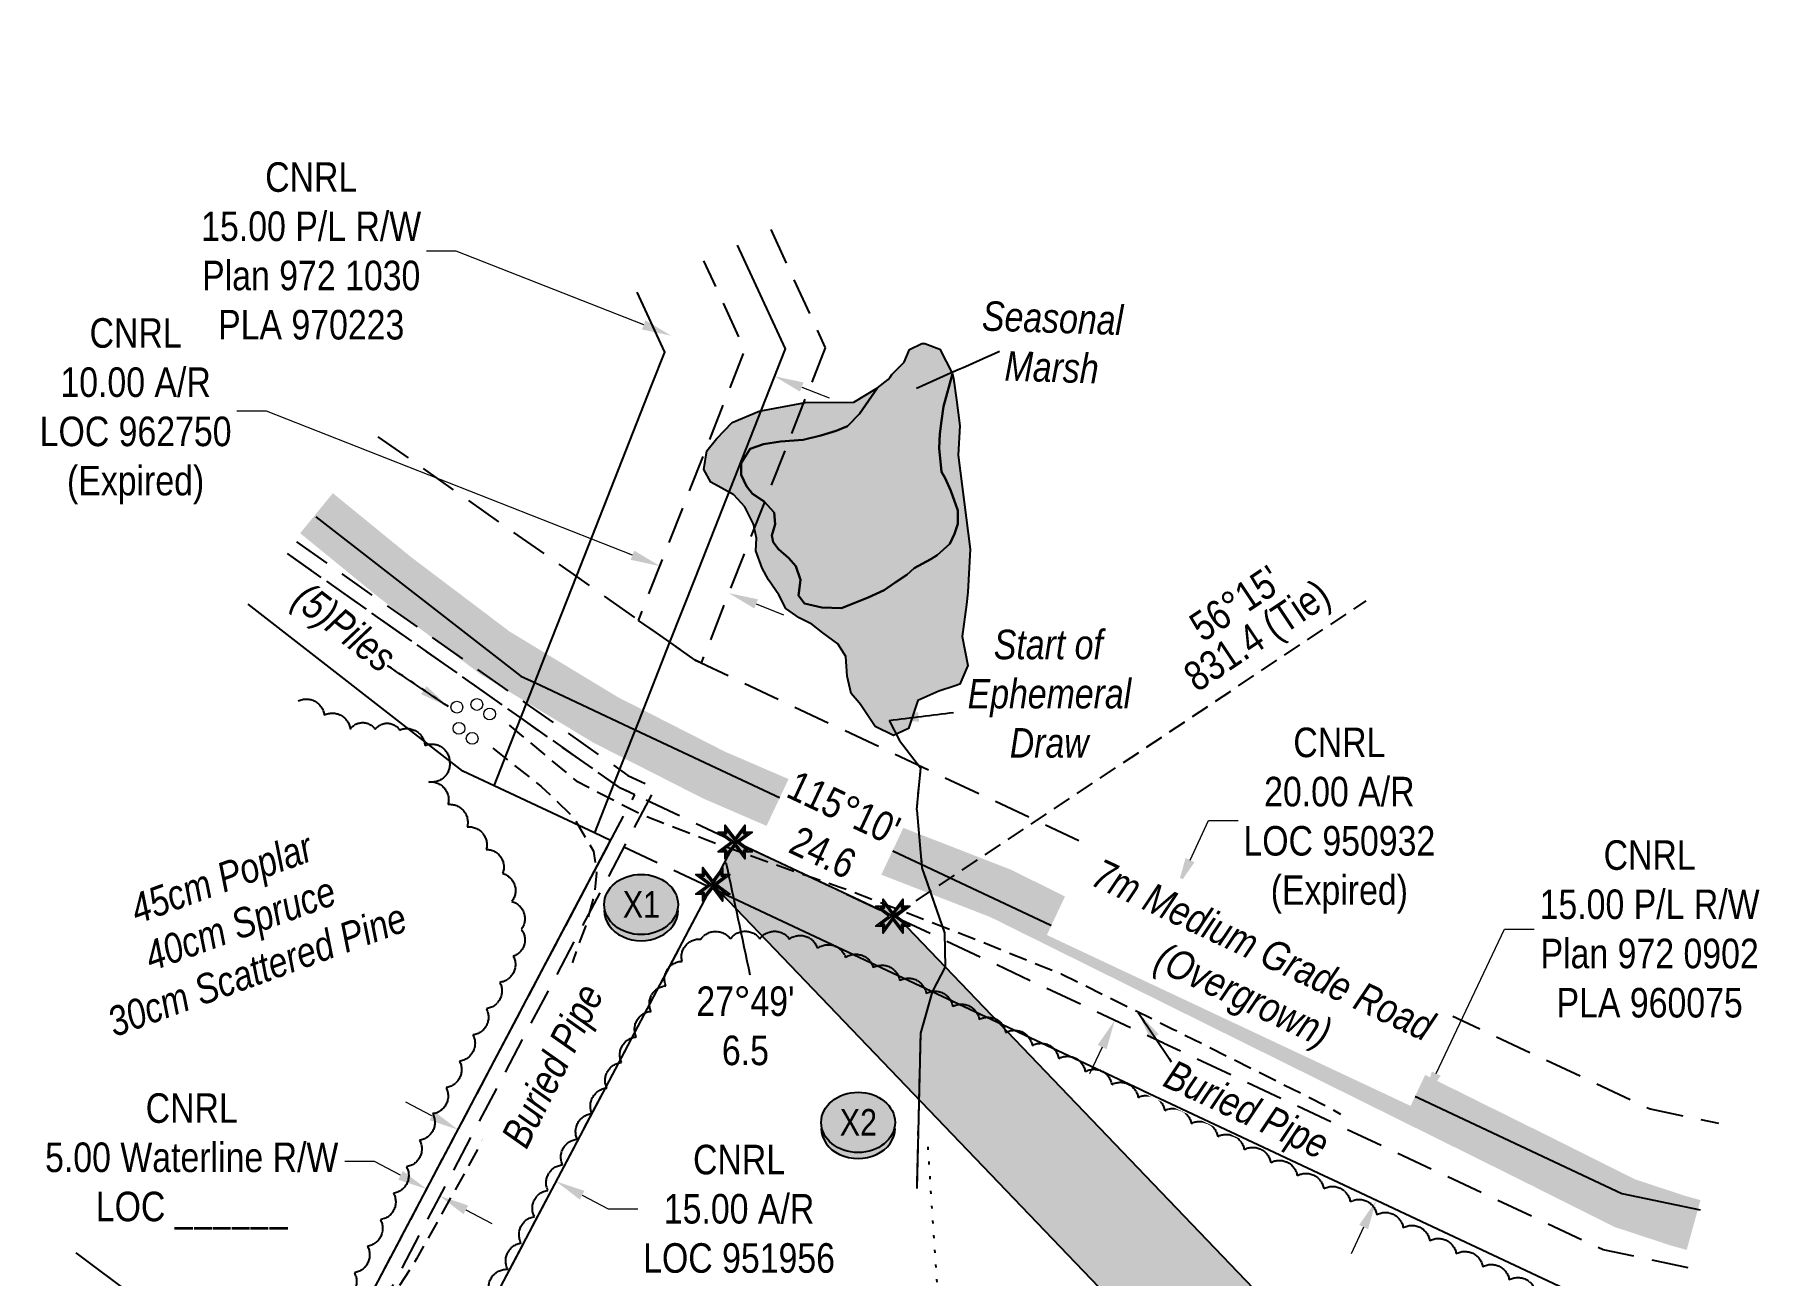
# Model space of a CAD drawing. Extents: x 352980 to 356331, y 6047220 to 6049169.
# Drawn here: x 355747 to 356331, y 6047925 to 6048345 of the extents above; entities that cross this region are included whole.
import ezdxf
from ezdxf.enums import TextEntityAlignment as Align

# ---------------------------------------------------------------- set-up
doc = ezdxf.new("R2010")
doc.units = 0
doc.header["$LTSCALE"] = 5
doc.header["$PDSIZE"] = 0.5
for name, pattern in [('0', [1, 1, 0]), ('foc-ACCESSROAD', [3.75, 2.5, -1.25]), ('foc-TIELINE', [1.875, 1.25, -0.625]), ('foc-TOPO', [1, 0.2, -0.8]), ('foc-TOPO-ephemeral', [6.25, 3.125, -0.625, 0.625, -0.625, 0.625, -0.625]), ('PHANTOM', [63.5, 31.75, -6.35, 6.35, -6.35, 6.35, -6.35]), ('UG_PIPE', [1.875, 1.25, -0.625])]:
    doc.linetypes.add(name, pattern=pattern)
doc.layers.get('Defpoints').update_dxf_attribs({"color": 9})
for name, color, linetype in [('AS-PIPE-UG', 44, 'UG_PIPE'), ('AS-PIPE-UG-T', 44, 'Continuous'), ('AS-ROADS', 254, 'Continuous'), ('C-AR', 13, 'foc-ACCESSROAD'), ('C-RW', 13, 'Continuous'), ('L-BD', 7, 'Continuous'), ('L-MON', 1, 'Continuous'), ('L-TIE', 7, 'foc-TIELINE'), ('P-CROSSINGS', 250, 'Continuous'), ('P-PROPOSED', 10, 'Continuous'), ('P-PROPOSED-H', 21, 'Continuous'), ('T-BUSH', 110, '0'), ('T-BUSH-T', 110, 'Continuous'), ('T-DRAW', 143, 'foc-TOPO-ephemeral'), ('T-SLOPE', 48, 'Continuous'), ('T-VEGETATION CHANGE', 104, 'foc-TOPO'), ('T-WATER-T', 170, 'Continuous'), ('WETLAND', 143, 'Continuous'), ('WETLAND-T', 146, 'Continuous')]:
    doc.layers.add(name, color=color, linetype=linetype)
for name, color, linetype, lineweight in [('C-AR-T', 13, 'Continuous', 9), ('C-RW-T', 13, 'Continuous', 9), ('T-TEXT', 48, 'Continuous', 18)]:
    doc.layers.add(name, color=color, linetype=linetype, lineweight=lineweight)
doc.layers.add('WETLAND - FEN', color=43, linetype='PHANTOM', transparency=0.6)
doc.layers.add('WETLAND - SWAMP', color=8, linetype='PHANTOM', transparency=0.6)
doc.styles.add('80CG', font='ARIALN.TTF', dxfattribs={"height": 10})
doc.styles.add('80L', font='ARIALN.TTF', dxfattribs={"height": 10})
doc.styles.add('Crossing', font='ARIALN.TTF', dxfattribs={"height": 10})
doc.styles.add('foc-LtypeFont', font='ARIALN.TTF', dxfattribs={"height": 7.35})
doc.linetypes.add('foc-TOPO-flowdirection-NOLINE', pattern='A,0,[">",foc-LtypeFont,S=0.3,R=0,X=0,Y=-0.945],-20,[">",foc-LtypeFont,S=0.3,R=0,X=0,Y=-0.945],0', length=20)
doc.dimstyles.new('Compass 5 000', dxfattribs={"dimscale": 5, "dimtxt": 9, "dimasz": 2, "dimexe": 0.2, "dimexo": 0.0625, "dimgap": 0.5, "dimtad": 0, "dimtih": 1, "dimtoh": 1, "dimzin": 0, "dimdsep": 46, "dimtxsty": '80CG', "dimcen": 0.1, "dimse1": 1, "dimse2": 1, "dimclrd": 256, "dimclrt": 256, "dimaunit": 1, "dimadec": 4, "dimazin": 0, "dimtfac": 0.06, "dimtofl": 0, "dimtmove": 0, "dimatfit": 1, "dimfxl": 0.2, "dimtolj": 1, "dimtzin": 0, "dimlwd": -1, "dimarcsym": 0})

# ---------------------------------------------------------------- blocks, each defined once
blk = doc.blocks.new('*D423')
at = {"layer": 'C-AR-T', "transparency": 16777216}
for p, q in [((355881.92, 6047978.81), (355873.08, 6047983.49)), ((355932.75, 6047951.96), (355941.6, 6047947.29)), ((355941.6, 6047947.29), (355951.6, 6047947.29))]:
    blk.add_line(p, q, dxfattribs=at)
for points in [[(355882.7, 6047980.29), (355881.14, 6047977.34), (355890.76, 6047974.14)], [(355933.53, 6047953.43), (355931.98, 6047950.48), (355923.91, 6047956.63)]]:
    blk.add_solid(points, dxfattribs=at)
at = {"layer": 'Defpoints', "color": 0, "transparency": 16777216}
for p in [(355923.91, 6047956.63), (355872.57, 6047939.71), (355905.72, 6047922.2)]:
    blk.add_point(p, dxfattribs=at)
at = {"layer": 'C-AR-T', "transparency": 16777216, "insert": (355985.9, 6047947.29), "char_height": 10, "attachment_point": 5, "style": '80CG'}
blk.add_mtext('\\A1;CNRL\\P15.00 A/R\\PLOC 951956', dxfattribs=at)
blk = doc.blocks.new('*D424')
at = {"layer": 'C-AR-T', "transparency": 16777216}
for p, q in [((356138.61, 6048065.46), (356144.89, 6048078.82)), ((356144.89, 6048078.82), (356154.89, 6048078.82)), ((356108.84, 6048002.12), (356104.59, 6047993.07))]:
    blk.add_line(p, q, dxfattribs=at)
for points in [[(356137.1, 6048066.17), (356140.12, 6048064.75), (356134.36, 6048056.41)], [(356107.33, 6048002.83), (356110.35, 6048001.41), (356113.1, 6048011.17)]]:
    blk.add_solid(points, dxfattribs=at)
at = {"layer": 'Defpoints', "color": 0, "transparency": 16777216}
for p in [(356134.36, 6048056.41), (356169.71, 6048039.79), (356148.44, 6047994.56)]:
    blk.add_point(p, dxfattribs=at)
at = {"layer": 'C-AR-T', "transparency": 16777216, "insert": (356189.16, 6048078.82), "char_height": 10, "attachment_point": 5, "style": '80CG'}
blk.add_mtext('\\A1;CNRL\\P20.00 A/R\\PLOC 950932\\P(Expired)', dxfattribs=at)
blk = doc.blocks.new('*D425')
at = {"layer": 'C-AR-T', "transparency": 16777216}
for p, q in [((355825.85, 6048217.49), (355815.85, 6048217.49)), ((355949.81, 6048168.71), (355825.85, 6048217.49)), ((355991.68, 6048152.23), (356000.99, 6048148.57))]:
    blk.add_line(p, q, dxfattribs=at)
for points in [[(355950.42, 6048170.26), (355949.2, 6048167.16), (355959.12, 6048165.05)], [(355992.29, 6048153.79), (355991.07, 6048150.68), (355982.38, 6048155.9)]]:
    blk.add_solid(points, dxfattribs=at)
at = {"layer": 'Defpoints', "color": 0, "transparency": 16777216}
for p in [(355975.03, 6048205.47), (355998.28, 6048196.32), (355982.38, 6048155.9)]:
    blk.add_point(p, dxfattribs=at)
at = {"layer": 'C-AR-T', "transparency": 16777216, "insert": (355781.56, 6048217.49), "char_height": 10, "attachment_point": 5, "style": '80CG'}
blk.add_mtext('\\A1;CNRL\\P10.00 A/R\\PLOC 962750\\P(Expired)', dxfattribs=at)
blk = doc.blocks.new('*D429')
at = {"layer": 'C-RW-T', "transparency": 16777216}
for p, q in [((356221.98, 6047993.14), (356245.14, 6048042.09)), ((356245.14, 6048042.09), (356255.14, 6048042.09)), ((356197.38, 6047941.17), (356193.11, 6047932.13))]:
    blk.add_line(p, q, dxfattribs=at)
for points in [[(356220.47, 6047993.85), (356223.48, 6047992.42), (356217.7, 6047984.1)], [(356195.88, 6047941.88), (356198.89, 6047940.45), (356201.66, 6047950.21)]]:
    blk.add_solid(points, dxfattribs=at)
at = {"layer": 'Defpoints', "color": 0, "transparency": 16777216}
for p in [(356217.7, 6047984.1), (356244.91, 6047971.22), (356228.87, 6047937.33)]:
    blk.add_point(p, dxfattribs=at)
at = {"layer": 'C-RW-T', "transparency": 16777216, "insert": (356294.23, 6048042.09), "char_height": 10, "attachment_point": 5, "style": '80CG'}
blk.add_mtext('\\A1;CNRL\\P15.00 P/L R/W\\PPlan 972 0902\\PPLA 960075', dxfattribs=at)
blk = doc.blocks.new('*D430')
at = {"layer": 'C-RW-T', "transparency": 16777216}
for p, q in [((355890.1, 6048271.73), (355880.1, 6048271.73)), ((355953.62, 6048246.74), (355890.1, 6048271.73)), ((356007.12, 6048225.69), (356016.42, 6048222.03))]:
    blk.add_line(p, q, dxfattribs=at)
for points in [[(355954.23, 6048248.29), (355953.01, 6048245.19), (355962.93, 6048243.08)], [(356007.73, 6048227.24), (356006.51, 6048224.14), (355997.81, 6048229.35)]]:
    blk.add_solid(points, dxfattribs=at)
at = {"layer": 'Defpoints', "color": 0, "transparency": 16777216}
for p in [(355962.93, 6048243.08), (355946.17, 6048200.49), (355981.06, 6048186.76)]:
    blk.add_point(p, dxfattribs=at)
at = {"layer": 'C-RW-T', "transparency": 16777216, "insert": (355841.02, 6048271.73), "char_height": 10, "attachment_point": 5, "style": '80CG'}
blk.add_mtext('\\A1;CNRL\\P15.00 P/L R/W\\PPlan 972 1030\\PPLA 970223', dxfattribs=at)
blk = doc.blocks.new('TEMP')
h = blk.add_hatch(color=255)
h.dxf.hatch_style = 1
h.paths.add_polyline_path([(0, 0.25), (-0.67, 1.15), (-0.67, 0.67), (-1.15, 0.67), (-0.25, 0), (-1.15, -0.67), (-0.67, -0.67), (-0.67, -1.15), (0, -0.25), (0.67, -1.15), (0.67, -0.67), (1.15, -0.67), (0.25, 0), (1.15, 0.67), (0.67, 0.67), (0.67, 1.15)])
h.paths.add_polyline_path([(0.57, 0.85), (0.57, 0.57), (0.85, 0.57), (0.08, 0), (0.85, -0.57), (0.57, -0.57), (0.57, -0.85), (0, -0.08), (-0.57, -0.85), (-0.57, -0.57), (-0.85, -0.57), (-0.08, 0), (-0.85, 0.57), (-0.57, 0.57), (-0.57, 0.85), (0, 0.08)], flags=16)
h = blk.add_hatch(color=1)
h.dxf.hatch_style = 1
h.paths.add_polyline_path([(0, 0.08), (-0.57, 0.85), (-0.57, 0.57), (-0.85, 0.57), (-0.08, 0), (-0.85, -0.57), (-0.57, -0.57), (-0.57, -0.85), (0, -0.08), (0.57, -0.85), (0.57, -0.57), (0.85, -0.57), (0.08, 0), (0.85, 0.57), (0.57, 0.57), (0.57, 0.85)])
at = {"color": 1}
for p, q in [((-0.08, 0), (0.08, 0)), ((0, 0.08), (0, -0.08))]:
    blk.add_line(p, q, dxfattribs=at)
at = {"color": 255, "flags": 128}
blk.add_lwpolyline([(-0.25, 0), (-1.15, 0.67), (-0.67, 0.67), (-0.67, 1.15), (0, 0.25), (0.67, 1.15), (0.67, 0.67), (1.15, 0.67), (0.25, 0), (1.15, -0.67), (0.67, -0.67), (0.67, -1.15), (0, -0.25), (-0.67, -1.15), (-0.67, -0.67), (-1.15, -0.67)], close=True, dxfattribs=at)
at = {"color": 1, "flags": 128}
blk.add_lwpolyline([(-0.08, 0), (-0.85, 0.57), (-0.57, 0.57), (-0.57, 0.85), (0, 0.08), (0.57, 0.85), (0.57, 0.57), (0.85, 0.57), (0.08, 0), (0.85, -0.57), (0.57, -0.57), (0.57, -0.85), (0, -0.08), (-0.57, -0.85), (-0.57, -0.57), (-0.85, -0.57)], close=True, dxfattribs=at)
blk = doc.blocks.new('*D432')
at = {"layer": 'C-AR-T', "transparency": 16777216}
for p, q in [((355862.44, 6047963.36), (355852.44, 6047963.36)), ((355871.28, 6047958.69), (355862.44, 6047963.36)), ((355893.38, 6047947.01), (355902.23, 6047942.34))]:
    blk.add_line(p, q, dxfattribs=at)
for points in [[(355872.06, 6047960.16), (355870.5, 6047957.21), (355880.12, 6047954.02)], [(355894.16, 6047948.48), (355892.61, 6047945.54), (355884.54, 6047951.68)]]:
    blk.add_solid(points, dxfattribs=at)
at = {"layer": 'Defpoints', "color": 0, "transparency": 16777216}
for p in [(355880.85, 6047955.39), (355880.12, 6047954.02), (355885.27, 6047953.06)]:
    blk.add_point(p, dxfattribs=at)
at = {"layer": 'C-AR-T', "transparency": 16777216, "insert": (355800.56, 6047963.36), "char_height": 10, "attachment_point": 5, "style": '80CG'}
blk.add_mtext('\\A1;CNRL\\P5.00 Waterline R/W\\PLOC ______', dxfattribs=at)
blk = doc.blocks.new('xing2')
h = blk.add_hatch(color=50)
h.dxf.hatch_style = 1
edge = h.paths.add_edge_path()
edge.add_ellipse((0, 0), major_axis=(-12.5, 0), ratio=0.816297, start_angle=0, end_angle=360)
h = blk.add_hatch(color=250)
h.dxf.hatch_style = 1
edge = h.paths.add_edge_path()
edge.add_ellipse((0, -2.05), major_axis=(-12.5, 0), ratio=0.816297, start_angle=0, end_angle=180)
edge.add_line((12.5, -2.05), (12.5, 0))
edge.add_ellipse((0, 0), major_axis=(-12.5, 0), ratio=0.816297, start_angle=0, end_angle=180, ccw=False)
edge.add_line((-12.5, 0), (-12.5, -2.05))
at = {"color": 250}
blk.add_ellipse((0, 0), major_axis=(-12.5, 0), ratio=0.816297, dxfattribs=at)
blk.add_ellipse((0, -2.05), major_axis=(-12.5, 0), ratio=0.816297, start_param=0, end_param=3.141593, dxfattribs=at)
at = {"color": 250, "style": 'Crossing'}
blk.add_attdef('CROSSING', text='', height=9, dxfattribs=at).set_placement((0.09, 0.02), align=Align.MIDDLE_CENTER)
at = {"color": 250, "style": 'Crossing', "flags": 1}
for tag, p in [('OWNER', (0.09, -12.49)), ('DESCRIPTION', (0.09, -25.77)), ('LOCATION', (0.09, -39.3)), ('DWG_REF', (0.09, -52.84))]:
    blk.add_attdef(tag, text='', height=9, dxfattribs=at).set_placement(p, align=Align.MIDDLE_CENTER)

msp = doc.modelspace()

# ---------------------------------------------------------------- hatches: boundary and pattern name
at = {"layer": 'P-PROPOSED-H'}
h = msp.add_hatch(color=256, dxfattribs=at)
h.dxf.hatch_style = 1
h.paths.add_polyline_path([(355976.973, 6048057.244), (356206.903, 6047817.243), (356201.272, 6047765.491), (356162.138, 6047732.21), (355838.212, 6047831.714), (355783.351, 6047774.26), (355845.095, 6047790.37), (356170.774, 6047690.328), (356236.937, 6047746.595), (356246.074, 6047830.563), (356040.238, 6048045.415), (355984.544, 6048071.593)])
at = {"layer": 'WETLAND - FEN'}
h = msp.add_hatch(color=256, dxfattribs=at)
h.dxf.hatch_style = 1
h.paths.add_polyline_path([(356058.2, 6048230.196), (356055.125, 6048219.133), (356054.405, 6048214.278), (356053.866, 6048209.783), (356053.686, 6048204.928), (356054.405, 6048197.017), (356055.664, 6048194.859), (356057.642, 6048190.543), (356059.98, 6048183.89), (356059.98, 6048179.395), (356058.901, 6048175.979), (356057.282, 6048172.562), (356052.967, 6048168.786), (356050.809, 6048167.348), (356045.235, 6048164.291), (356042.718, 6048162.133), (356038.762, 6048159.436), (356034.986, 6048156.919), (356029.591, 6048154.402), (356020.601, 6048150.805), (356013.948, 6048150.985), (356008.014, 6048152.424), (356006.036, 6048155.121), (356006.756, 6048160.335), (356005.137, 6048165.01), (356002.8, 6048167.708), (355999.204, 6048170.764), (355997.405, 6048173.102), (355997.046, 6048175.439), (355998.125, 6048179.215), (355997.765, 6048183.171), (355994.349, 6048186.947), (355990.393, 6048189.465), (355988.415, 6048192.162), (355986.617, 6048195.938), (355986.617, 6048199.894), (355989.674, 6048204.749), (355994.169, 6048206.367), (355999.923, 6048207.266), (356007.655, 6048207.805), (356013.588, 6048209.244), (356018.803, 6048210.862), (356022.579, 6048212.48), (356026.715, 6048216.616), (356032.727, 6048225.438), (356036.379, 6048228.247), (356037.116, 6048228.984), (356037.683, 6048229.922), (356041.819, 6048234.057), (356043.617, 6048238.373), (356047.826, 6048240.473), (356048.822, 6048240.378), (356053.913, 6048238.503)])
at = {"layer": 'WETLAND - SWAMP'}
h = msp.add_hatch(color=256, dxfattribs=at)
h.dxf.hatch_style = 1
h.paths.add_polyline_path([(356032.727, 6048225.438), (356026.715, 6048216.616), (356022.579, 6048212.48), (356018.803, 6048210.862), (356013.588, 6048209.244), (356007.655, 6048207.805), (355999.923, 6048207.266), (355994.169, 6048206.367), (355989.674, 6048204.749), (355986.617, 6048199.894), (355986.617, 6048195.938), (355988.415, 6048192.162), (355990.393, 6048189.465), (355994.349, 6048186.947), (355997.765, 6048183.171), (355998.125, 6048179.215), (355997.046, 6048175.439), (355997.405, 6048173.102), (355999.204, 6048170.764), (356002.8, 6048167.708), (356005.137, 6048165.01), (356006.756, 6048160.335), (356006.036, 6048155.121), (356008.014, 6048152.424), (356013.948, 6048150.985), (356020.601, 6048150.805), (356029.591, 6048154.402), (356034.986, 6048156.919), (356038.762, 6048159.436), (356042.718, 6048162.133), (356045.235, 6048164.291), (356050.809, 6048167.348), (356052.967, 6048168.786), (356057.282, 6048172.562), (356058.901, 6048175.979), (356059.98, 6048179.395), (356059.98, 6048183.89), (356057.642, 6048190.543), (356055.664, 6048194.859), (356054.405, 6048197.017), (356053.686, 6048204.928), (356053.866, 6048209.783), (356054.405, 6048214.278), (356055.125, 6048219.133), (356058.2, 6048230.196), (356058.453, 6048228.527), (356059.539, 6048221.355), (356060.611, 6048212.513), (356060.075, 6048202.599), (356064.204, 6048170.803), (356063.414, 6048156.198), (356062.871, 6048152.07), (356061.441, 6048141.198), (356063.414, 6048131.33), (356060.651, 6048125.015), (356059.035, 6048124.476), (356053.546, 6048122.646), (356046.441, 6048119.488), (356043.283, 6048110.015), (356038.152, 6048107.647), (356031.93, 6048110.697), (356026.987, 6048118.204), (356026.55, 6048118.7), (356023.881, 6048121.903), (356022.546, 6048127.774), (356022.012, 6048134.447), (356019.343, 6048138.718), (356014.272, 6048142.454), (356010.535, 6048145.39), (356006.265, 6048147.526), (356001.728, 6048150.728), (355999.326, 6048155.266), (355995.856, 6048160.337), (355993.72, 6048164.341), (355991.585, 6048170.213), (355991.852, 6048174.483), (355990.796, 6048179.234), (355990.785, 6048179.287), (355987.849, 6048185.159), (355984.112, 6048189.163), (355979.841, 6048191.565), (355976.372, 6048193.433), (355973.969, 6048197.704), (355975.037, 6048204.11), (355978.24, 6048208.113), (355983.578, 6048213.718), (355992.694, 6048217.501), (356008.339, 6048220.43), (356024.73, 6048220.525), (356029.075, 6048223.19)])

# ---------------------------------------------------------------- linework, layer by layer
at = {"layer": 'AS-PIPE-UG', "flags": 128}
for points in [[(355908.105, 6048111.133), (355930.72, 6048092.278), (355953.61, 6048080.565), (355974.962, 6048072.298), (356008.502, 6048060.308), (356020.172, 6048056.328), (356068.255, 6048037.703), (356094.915, 6048026.953), (356132.83, 6048008.248), (356185.677, 6047981.71), (356189.6, 6047979.398)], [(355902.552, 6048103.338), (355918.85, 6048090.408), (355929.62, 6048080.19), (355936.652, 6048068.505), (355937.597, 6048061.158), (355936.912, 6048053.99), (355934.22, 6048043.9), (355931.165, 6048035.83), (355928.58, 6048028.28), (355923.397, 6048017.608), (355906.707, 6047984.153), (355876.712, 6047930.403), (355866.25, 6047914.035), (355854.227, 6047896.98), (355835.23, 6047874.208), (355787.792, 6047826.305), (355768.937, 6047806.618), (355729.87, 6047767.568), (355694.202, 6047730.168), (355683.017, 6047719.93), (355672.207, 6047711.128), (355658.742, 6047701.16), (355584.35, 6047650.94), (355497.407, 6047599.013)]]:
    msp.add_lwpolyline(points, dxfattribs=at)
at = {"layer": 'AS-ROADS', "const_width": 17.498, "flags": 128}
msp.add_lwpolyline([(356309.113, 6047941.863), (356303.837, 6047943.323), (356285.77, 6047949.273), (356258.165, 6047963.113), (356074.465, 6048054.188), (356032.507, 6048070.495), (355977.462, 6048094.24), (355940.675, 6048112.96), (355903.365, 6048135.568), (355869.47, 6048161.183), (355842.812, 6048182.955)], dxfattribs=at)
at = {"layer": 'C-AR', "flags": 128}
for points in [[(355996.65, 6048279.013), (356015.072, 6048238.989)], [(356015.072, 6048238.989), (355973.063, 6048132.223), (355970.98, 6048133.202), (355962.369, 6048139.267), (355951.882, 6048146.654), (355987.91, 6048238.222), (355974.01, 6048268.42)]]:
    msp.add_lwpolyline(points, dxfattribs=at)
at = {"layer": 'C-RW', "flags": 128}
msp.add_lwpolyline([(355985.308, 6048273.706), (356001.458, 6048238.62), (355970.873, 6048160.883), (355962.369, 6048139.267), (355951.807, 6048112.425), (355950.71, 6048109.588), (355943.531, 6048091.394), (355936.939, 6048074.64), (355902.941, 6048090.618), (355911.989, 6048113.614), (355916.706, 6048125.572), (355920.937, 6048136.354), (355930.827, 6048161.49), (355940.002, 6048184.809), (355956.363, 6048226.391), (355960.721, 6048237.466), (355951.352, 6048257.818)], dxfattribs=at)
at = {"layer": 'L-TIE', "flags": 128}
msp.add_lwpolyline([(356038.01, 6048046.463), (356198.228, 6048153.265)], dxfattribs=at)
at = {"layer": 'T-BUSH', "flags": 128}
for points in [[(355836.645, 6048119.346, -0.5205671), (355845.444, 6048114.599, -0.5205671), (355854.244, 6048109.851, -0.5205671), (355862.683, 6048109.804, -0.5205671), (355870.968, 6048109.517, -0.5205671), (355879.497, 6048104.299, -0.5205671), (355887.837, 6048099.057, -0.5205671), (355880.878, 6048091.949, -0.5205671), (355887.355, 6048084.332, -0.5205671), (355893.833, 6048076.716, -0.5205671), (355900.31, 6048069.099, -0.5205671), (355905.849, 6048060.955, -0.5205671), (355908.99, 6048051.462, -0.5205671), (355912.131, 6048041.97, -0.5205671), (355909.445, 6048032.925, -0.5205671), (355904.89, 6048024.024, -0.5205671), (355900.335, 6048015.124, -0.5205671), (355895.78, 6048006.223, -0.5205671), (355891.225, 6047997.322, -0.5205671), (355886.67, 6047988.421, -0.5205671), (355882.115, 6047979.521, -0.5205671), (355877.695, 6047970.552, -0.5205671), (355873.284, 6047961.579, -0.5205671), (355868.872, 6047952.606, -0.5205671), (355864.461, 6047943.633, -0.5205671), (355860.05, 6047934.66, -0.5205671), (355855.639, 6047925.687, -0.5205671), (355851.227, 6047916.714, -0.5205671), (355845.288, 6047908.715, -0.5205671), (355839.022, 6047900.923, -0.5205671), (355832.755, 6047893.132, -0.5205671), (355826.489, 6047885.341, -0.5205671), (355820.222, 6047877.55, -0.5205671), (355813.955, 6047869.759, -0.5205671), (355807.48, 6047862.157, -0.5205671), (355800.33, 6047855.168, -0.5205671), (355793.18, 6047848.178, -0.5205671), (355786.031, 6047841.188, -0.5205671), (355778.881, 6047834.199, -0.5205671), (355771.732, 6047827.209, -0.5205671), (355764.582, 6047820.219, -0.5205671), (355757.432, 6047813.229, -0.5205671), (355750.579, 6047805.959, -0.5205671), (355743.968, 6047798.457, -0.5205671), (355737.358, 6047790.955, -0.5205671), (355730.748, 6047783.454, -0.5205671), (355724.137, 6047775.952, -0.5205671), (355717.527, 6047768.45, -0.5205671), (355710.917, 6047760.948, -0.5205671), (355704.306, 6047753.447, -0.5205671), (355697.696, 6047745.945, -0.5205671), (355691.086, 6047738.443, -0.5205671), (355683.439, 6047732.042, -0.5205671), (355675.553, 6047725.895, -0.5205671), (355667.667, 6047719.748, -0.5205671), (355659.781, 6047713.601, -0.5205671), (355651.768, 6047707.635, -0.5205671), (355643.331, 6047702.27, -0.5205671), (355634.893, 6047696.906, -0.5205671), (355626.455, 6047691.542, -0.5205671), (355618.017, 6047686.177, -0.5205671), (355609.579, 6047680.813, -0.5205671), (355601.142, 6047675.449, -0.5205671), (355592.704, 6047670.084, -0.5205671), (355584.266, 6047664.72, -0.5205671), (355575.786, 6047659.425, -0.5205671), (355567.154, 6047654.379, -0.5205671), (355558.522, 6047649.334, -0.5205671), (355549.89, 6047644.288, -0.5205671), (355540.254, 6047642.15, -0.5205671), (355530.347, 6047640.799, -0.5205671), (355520.44, 6047639.448, -0.5205671), (355511.274, 6047635.709, -0.5205671), (355502.342, 6047631.216, -0.5205671), (355493.41, 6047626.722, -0.5205671), (355484.478, 6047622.229, -0.5205671), (355477.512, 6047624.063, -0.5205671), (355472.698, 6047632.826, -0.5205671), (355467.884, 6047641.59, -0.5205671), (355462.963, 6047650.291, -0.5205671), (355458.699, 6047659.263, -0.5205671), (355455.486, 6047668.732, -0.5205671), (355448.869, 6047675.924, -0.5205671), (355441.346, 6047682.509, -0.5205671), (355433.922, 6047689.203, -0.5205671), (355427.336, 6047696.663, -0.5205671), (355421.667, 6047704.899, -0.5205671), (355416.258, 6047713.307, -0.1366503), (355413.135, 6047714.29, -0.1366503)], [(355627.672, 6047521.587, -0.5205671), (355618.863, 6047526.314, -0.5205671), (355610.054, 6047531.04, -0.5205671), (355601.245, 6047535.766, -0.5205671), (355592.436, 6047540.493, -0.5205671), (355587.031, 6047548.208, -0.5205671), (355583.481, 6047557.553, -0.5205671), (355579.931, 6047566.898, -0.5205671), (355576.381, 6047576.243, -0.5205671), (355572.831, 6047585.589, -0.5205671), (355569.282, 6047594.934, -0.5205671), (355570.078, 6047603.372, -0.5205671), (355577.071, 6047610.515, -0.5205671), (355584.064, 6047617.659, -0.5205671), (355591.059, 6047623.154, -0.5205671), (355598.074, 6047616.031, -0.5205671), (355605.088, 6047608.909, -0.5205671), (355612.203, 6047615.848, -0.5205671), (355619.319, 6047622.87, -0.5205671), (355626.435, 6047629.891, -0.5205671), (355631.3, 6047638.125, -0.5205671), (355633.247, 6047647.93, -0.5205671), (355637.653, 6047655.862, -0.5205671), (355646.591, 6047660.34, -0.5205671), (355655.528, 6047664.818, -0.5205671), (355664.466, 6047669.297, -0.5205671), (355673.403, 6047673.775, -0.5205671), (355682.101, 6047678.58, -0.5205671), (355689.054, 6047685.763, -0.5205671), (355696.007, 6047692.945, -0.5205671), (355702.96, 6047700.128, -0.5205671), (355709.913, 6047707.311, -0.5205671), (355716.866, 6047714.493, -0.5205671), (355723.819, 6047721.676, -0.5205671), (355730.772, 6047728.859, -0.5205671), (355739.093, 6047733.735, -0.5205671), (355748.73, 6047736.395, -0.5205671), (355758.017, 6047739.545, -0.5205671), (355763.684, 6047747.78, -0.5205671), (355769.352, 6047756.015, -0.5205671), (355775.02, 6047764.25, -0.5205671), (355780.687, 6047772.485, -0.5205671), (355786.355, 6047780.72, -0.5205671), (355792.255, 6047788.778, -0.5205671), (355798.653, 6047796.46, -0.5205671), (355805.05, 6047804.141, -0.5205671), (355811.448, 6047811.822, -0.5205671), (355817.846, 6047819.503, -0.5205671), (355824.244, 6047827.185, -0.5205671), (355830.642, 6047834.866, -0.5205671), (355837.04, 6047842.547, -0.5205671), (355843.438, 6047850.228, -0.5205671), (355849.835, 6047857.91, -0.5205671), (355856.233, 6047865.591, -0.5205671), (355862.631, 6047873.272, -0.5205671), (355869.035, 6047880.949, -0.5205671), (355875.497, 6047888.576, -0.5205671), (355881.96, 6047896.203, -0.5205671), (355888.422, 6047903.83, -0.5205671), (355894.885, 6047911.457, -0.5205671), (355901.347, 6047919.084, -0.5205671), (355907.607, 6047926.845, -0.5205671), (355912.109, 6047935.771, -0.5205671), (355916.611, 6047944.696, -0.5205671), (355921.152, 6047953.601, -0.5205671), (355926.143, 6047962.262, -0.5205671), (355931.134, 6047970.924, -0.5205671), (355936.125, 6047979.586, -0.5205671), (355941.116, 6047988.247, -0.5205671), (355946.108, 6047996.909, -0.5205671), (355951.099, 6048005.57, -0.5205671), (355956.09, 6048014.232, -0.5205671), (355961.081, 6048022.893, -0.5205671), (355966.627, 6048031.182, -0.5205671), (355972.963, 6048038.671, -0.5205671), (355982.96, 6048038.73, -0.5205671), (355992.956, 6048038.789, -0.5205671), (356002.934, 6048038.729, -0.5205671), (356012.424, 6048035.586, -0.5205671), (356021.913, 6048032.442, -0.5205671), (356031.321, 6048029.097, -0.5205671), (356040.293, 6048024.69, -0.5205671), (356049.266, 6048020.283, -0.5205671), (356058.239, 6048015.876, -0.5205671), (356067.212, 6048011.469, -0.5205671), (356076.185, 6048007.062, -0.5205671), (356085.158, 6048002.655, -0.5205671), (356094.131, 6047998.248, -0.5205671), (356103.104, 6047993.841, -0.5205671), (356112.076, 6047989.434, -0.5205671), (356121.049, 6047985.027, -0.5205671), (356130.022, 6047980.62, -0.5205671), (356138.995, 6047976.213, -0.5205671), (356147.968, 6047971.806, -0.5205671), (356156.941, 6047967.399, -0.5205671), (356165.914, 6047962.992, -0.5205671), (356174.887, 6047958.584, -0.5205671), (356183.859, 6047954.177, -0.5205671), (356192.832, 6047949.77, -0.5205671), (356201.805, 6047945.363, -0.5205671), (356210.778, 6047940.956, -0.5205671), (356219.751, 6047936.549, -0.5205671), (356228.724, 6047932.142, -0.5205671), (356237.697, 6047927.735, -0.5205671), (356246.67, 6047923.328, -0.5205671), (356255.642, 6047918.921, -0.5205671), (356264.615, 6047914.514, -0.5205671), (356274.097, 6047911.567, -0.5205671), (356283.866, 6047909.447, -0.5205671), (356293.636, 6047907.328, -0.4644329), (356302.889, 6047906.181, -0.4644329)]]:
    msp.add_lwpolyline(points, format="xyb", dxfattribs=at)
at = {"layer": 'T-SLOPE', "flags": 128}
msp.add_lwpolyline([(356220.815, 6047644.805), (356187.655, 6047659.253), (356156.027, 6047678.803), (356106.817, 6047715.67), (356010.175, 6047730.443), (355964.135, 6047771.165), (355913.747, 6047834.703), (355885.87, 6047838.695), (355834.37, 6047868.775), (355801.397, 6047902.475), (355761.415, 6047932.41)], dxfattribs=at)
at = {"layer": 'T-TEXT'}
for centre in [(355890.337, 6048117.255), (355897.115, 6048118.173), (355901.452, 6048114.93), (355891.05, 6048110.063), (355895.54, 6048106.683)]:
    msp.add_circle(centre, 2, dxfattribs=at)
at = {"layer": 'T-VEGETATION CHANGE', "flags": 128}
msp.add_lwpolyline([(356049.782, 6047968.368), (356054.737, 6047893.233), (356074.327, 6047858.468), (356110.667, 6047841.265), (356130.175, 6047831.89), (356187.497, 6047866.043), (356209.977, 6047801.768), (356268.732, 6047761.473), (356311.207, 6047690.84)], dxfattribs=at)
at = {"layer": 'WETLAND'}
for points in [[(356058.2, 6048230.196), (356055.125, 6048219.133), (356054.405, 6048214.278), (356053.866, 6048209.783), (356053.686, 6048204.928), (356054.405, 6048197.017), (356055.664, 6048194.859), (356057.642, 6048190.543), (356059.98, 6048183.89), (356059.98, 6048179.395), (356058.901, 6048175.979), (356057.282, 6048172.562), (356052.967, 6048168.786), (356050.809, 6048167.348), (356045.235, 6048164.291), (356042.718, 6048162.133), (356038.762, 6048159.436), (356034.986, 6048156.919), (356029.591, 6048154.402), (356020.601, 6048150.805), (356013.948, 6048150.985), (356008.014, 6048152.424), (356006.036, 6048155.121), (356006.756, 6048160.335), (356005.137, 6048165.01), (356002.8, 6048167.708), (355999.204, 6048170.764), (355997.405, 6048173.102), (355997.046, 6048175.439), (355998.125, 6048179.215), (355997.765, 6048183.171), (355994.349, 6048186.947), (355990.393, 6048189.465), (355988.415, 6048192.162), (355986.617, 6048195.938), (355986.617, 6048199.894), (355989.674, 6048204.749), (355994.169, 6048206.367), (355999.923, 6048207.266), (356007.655, 6048207.805), (356013.588, 6048209.244), (356018.803, 6048210.862), (356022.579, 6048212.48), (356026.715, 6048216.616), (356032.727, 6048225.438), (356036.379, 6048228.247), (356037.116, 6048228.984), (356037.683, 6048229.922), (356041.819, 6048234.057), (356043.617, 6048238.373), (356047.826, 6048240.473), (356048.822, 6048240.378), (356053.913, 6048238.503), (356058.2, 6048230.196)], [(356032.727, 6048225.438), (356026.715, 6048216.616), (356022.579, 6048212.48), (356018.803, 6048210.862), (356013.588, 6048209.244), (356007.655, 6048207.805), (355999.923, 6048207.266), (355994.169, 6048206.367), (355989.674, 6048204.749), (355986.617, 6048199.894), (355986.617, 6048195.938), (355988.415, 6048192.162), (355990.393, 6048189.465), (355994.349, 6048186.947), (355997.765, 6048183.171), (355998.125, 6048179.215), (355997.046, 6048175.439), (355997.405, 6048173.102), (355999.204, 6048170.764), (356002.8, 6048167.708), (356005.137, 6048165.01), (356006.756, 6048160.335), (356006.036, 6048155.121), (356008.014, 6048152.424), (356013.948, 6048150.985), (356020.601, 6048150.805), (356029.591, 6048154.402), (356034.986, 6048156.919), (356038.762, 6048159.436), (356042.718, 6048162.133), (356045.235, 6048164.291), (356050.809, 6048167.348), (356052.967, 6048168.786), (356057.282, 6048172.562), (356058.901, 6048175.979), (356059.98, 6048179.395), (356059.98, 6048183.89), (356057.642, 6048190.543), (356055.664, 6048194.859), (356054.405, 6048197.017), (356053.686, 6048204.928), (356053.866, 6048209.783), (356054.405, 6048214.278), (356055.125, 6048219.133), (356058.2, 6048230.196), (356058.453, 6048228.527), (356059.539, 6048221.355), (356060.611, 6048212.513), (356060.075, 6048202.599), (356064.204, 6048170.803), (356063.414, 6048156.198), (356062.871, 6048152.07), (356061.441, 6048141.198), (356063.414, 6048131.33), (356060.651, 6048125.015), (356059.035, 6048124.476), (356053.546, 6048122.646), (356046.441, 6048119.488), (356043.283, 6048110.015), (356038.152, 6048107.647), (356031.93, 6048110.697), (356026.987, 6048118.204), (356026.55, 6048118.7), (356023.881, 6048121.903), (356022.546, 6048127.774), (356022.012, 6048134.447), (356019.343, 6048138.718), (356014.272, 6048142.454), (356010.535, 6048145.39), (356006.265, 6048147.526), (356001.728, 6048150.728), (355999.326, 6048155.266), (355995.856, 6048160.337), (355993.72, 6048164.341), (355991.585, 6048170.213), (355991.852, 6048174.483), (355990.796, 6048179.234), (355990.785, 6048179.287), (355987.849, 6048185.159), (355984.112, 6048189.163), (355979.841, 6048191.565), (355976.372, 6048193.433), (355973.969, 6048197.704), (355975.037, 6048204.11), (355978.24, 6048208.113), (355983.578, 6048213.718), (355992.694, 6048217.501), (356008.339, 6048220.43), (356024.73, 6048220.525), (356029.075, 6048223.19), (356032.727, 6048225.438)]]:
    msp.add_lwpolyline(points, close=True, dxfattribs=at)

# ---------------------------------------------------------------- block references
at = {"layer": 'L-MON', "xscale": 5.000000000000012, "yscale": 5.000000000000012, "zscale": 5.000000000000012}
msp.add_blockref('TEMP', (355976.973, 6048057.244), dxfattribs=at)
at = {"layer": 'P-CROSSINGS'}
for p, values in [((355952.742, 6048050.418), {'CROSSING': 'X1'}), ((356026.211, 6047976.626), {'CROSSING': 'X2'})]:
    msp.add_blockref('xing2', p, dxfattribs=at).add_auto_attribs(values)

# ---------------------------------------------------------------- texts
at = {"layer": 'L-BD', "style": '80L'}
for s, height, p in [("56°15'", 9.9967, (356154.001, 6048152.457)), ('831.4 (Tie)', 9.99673, (356161.902, 6048140.604))]:
    msp.add_text(s, height=height, rotation=33.6876, dxfattribs=at).set_placement(p, align=Align.MIDDLE)
at = {"layer": 'L-BD', "insert": (355988.052, 6048022.672), "char_height": 9.9967, "width": 33.10225, "attachment_point": 2, "style": '80L'}
msp.add_mtext("27°49'\\P6.5 ", dxfattribs=at)
at = {"layer": 'T-BUSH-T', "insert": (355759.255, 6048046.028), "char_height": 9.99863, "attachment_point": 1, "rotation": 20, "style": '80L'}
msp.add_mtext_dynamic_manual_height_columns('\\pi20.696;{\\fArial Narrow|b0|i1|c0|p34;45cm Poplar\\P\\pi19.744;40cm Spruce\\P\\pi0.37102;30cm Scattered Pine}', width=106.16412, gutter_width=50, heights=[0], dxfattribs=at)
at = {"layer": 'T-TEXT', "insert": (355839.718, 6048160.584), "char_height": 9.99863, "attachment_point": 1, "rotation": 322.121741, "style": '80L'}
msp.add_mtext_dynamic_manual_height_columns('\\pi0.53691;{\\fArial Narrow|b0|i1|c0|p34;(5)Piles}', width=38.89945, gutter_width=50, heights=[0], dxfattribs=at)
at = {"layer": 'T-WATER-T', "insert": (356062.973, 6048143.49), "char_height": 9.99863, "attachment_point": 1, "style": '80L'}
msp.add_mtext_dynamic_manual_height_columns('\\pi9.1863;{\\fArial Narrow|b0|i1|c0|p34;Start of \\P\\pi0.33006;Ephemeral \\P\\pi14.595;Draw}', width=55.97995, gutter_width=50, heights=[0], dxfattribs=at)
at = {"layer": 'WETLAND-T', "insert": (356067.895, 6048254.841), "char_height": 9.99863, "attachment_point": 1, "rotation": 358.142436, "style": '80L'}
msp.add_mtext_dynamic_manual_height_columns('\\pi0.46371;{\\fArial Narrow|b0|i1|c0|p34;Seasonal \\P\\pi8.689;Marsh}', width=48.36292, gutter_width=50, heights=[0], dxfattribs=at)

# ---------------------------------------------------------------- dimensions: what is measured, and where the dimension line sits
at = {"layer": 'C-AR-T'}
dim = msp.add_linear_dim(base=(355982.378, 6048155.896), p1=(355975.025, 6048205.474), p2=(355998.284, 6048196.322), angle=338.521995, text='CNRL\\P10.00 A/R\\PLOC 962750\\P(Expired)', dimstyle='Compass 5 000', dxfattribs=at)
dim.commit()
dim.dimension.update_dxf_attribs({"geometry": '*D425', "text_midpoint": (355781.555, 6048217.486), "dimtype": 161})
at = {"layer": 'C-RW-T'}
dim = msp.add_linear_dim(base=(355962.928, 6048243.077), p1=(355981.056, 6048186.765), p2=(355946.172, 6048200.49), angle=158.522469, text='CNRL\\P15.00 P/L R/W\\PPlan 972 1030\\PPLA 970223', dimstyle='Compass 5 000', dxfattribs=at)
dim.commit()
dim.dimension.update_dxf_attribs({"geometry": '*D430', "text_midpoint": (355841.017, 6048271.731), "dimtype": 161})

# ---------------------------------------------------------------- leaders
at = {"layer": 'L-BD', "path_type": 1}
msp.add_leader([(355981.465, 6048064.682), (355989.597, 6048026.62)], dimstyle='Compass 5 000', override={"dimgap": 0.5, "dimtad": 0}, dxfattribs=at)
at = {"layer": 'T-TEXT', "path_type": 1}
msp.add_leader([(355887.456, 6048117.439), (355866.889, 6048131.29)], dimstyle='Compass 5 000', override={"dimgap": 0.5, "dimtad": 0}, dxfattribs=at)
at = {"layer": 'T-WATER-T', "path_type": 1}
msp.add_leader([(356036.761, 6048112.759), (356058.502, 6048115.448)], dimstyle='Compass 5 000', override={"dimgap": 0.5, "dimtad": 0}, dxfattribs=at)
at = {"layer": 'WETLAND-T', "path_type": 1}
msp.add_leader([(356045.976, 6048225.293), (356074.106, 6048237.846)], dimstyle='Compass 5 000', override={"dimgap": 0.5, "dimtad": 0}, dxfattribs=at)

# ---------------------------------------------------------------- next in the draw order: texts
at = {"layer": 'AS-PIPE-UG-T', "char_height": 9.99863, "attachment_point": 1, "style": '80L', "bg_fill": 2}
for insert, rotation in [((355904.837, 6047971.373), 63.486351), ((356132.902, 6047998.327), 334.825682)]:
    msp.add_mtext_dynamic_manual_height_columns('\\pi0.30299;{\\fArial Narrow|b0|i1|c0|p34;Buried Pipe}', width=59.03588, gutter_width=50, heights=[0], dxfattribs=dict(at, insert=insert, rotation=rotation))

# ---------------------------------------------------------------- next in the draw order: linework, layer by layer
at = {"layer": 'C-AR', "flags": 128}
for points in [[(355863.586, 6048208.861), (355930.827, 6048161.49), (355951.882, 6048146.654), (355962.369, 6048139.267), (355970.98, 6048133.202), (355973.063, 6048132.223), (356294.422, 6047981.175)], [(355863.586, 6048208.861), (355930.827, 6048161.49), (355951.882, 6048146.654), (355962.369, 6048139.267), (355970.98, 6048133.202), (355973.063, 6048132.223), (356294.422, 6047981.175), (356317.524, 6047976.331)], [(355836.05, 6048173.229), (355914.868, 6048117.701), (355948.287, 6048094.158), (355957.445, 6048089.854), (355855.77, 6047897.149), (355668.1, 6047700.606), (355601.587, 6047658.892), (355545.875, 6047671.658), (355480.237, 6047776.317), (355408.853, 6047731.548)], [(355406.198, 6047735.782), (355481.816, 6047783.207), (355549.01, 6047676.068), (355600.684, 6047664.227), (355664.915, 6047704.51), (355851.674, 6047900.098), (355950.58, 6048087.556), (355945.765, 6048089.819), (355911.989, 6048113.614), (355832.99, 6048169.269)], [(356307.265, 6047927.409), (356278.445, 6047933.454), (355945.765, 6048089.819), (355943.531, 6048091.394), (355911.989, 6048113.614), (355832.99, 6048169.269)], [(355345.904, 6047481.569), (355373.513, 6047521.756), (355657.959, 6047700.145), (355664.915, 6047704.51), (355735.937, 6047778.89), (355851.674, 6047900.098), (355942.407, 6048072.067), (355976.372, 6048056.104), (355882.395, 6047877.984), (355734.135, 6047722.72), (355688.797, 6047675.237), (355656.511, 6047654.987), (355400.014, 6047494.122), (355376.739, 6047460.246)]]:
    msp.add_lwpolyline(points, dxfattribs=at)
at = {"layer": 'C-RW', "flags": 128}
for points in [[(355842.617, 6048181.726), (355912.04, 6048127.765), (355916.706, 6048125.572), (355950.71, 6048109.588), (355992.32, 6048090.034), (356123.579, 6048028.337)], [(355345.904, 6047481.569), (355373.513, 6047521.756), (355657.959, 6047700.145), (355664.915, 6047704.51), (355735.937, 6047778.89), (355851.674, 6047900.098), (355942.407, 6048072.067), (355936.939, 6048074.64), (355902.941, 6048090.618), (355892.318, 6048095.611), (355819.712, 6048152.086)], [(356303.675, 6047910.286), (356272.853, 6047916.75), (355976.372, 6048056.104), (355882.395, 6047877.984), (355734.135, 6047722.72), (355688.797, 6047675.237), (355656.511, 6047654.987), (355400.014, 6047494.122), (355376.739, 6047460.246)], [(356181.831, 6048000.956), (356284.835, 6047952.54), (356311.369, 6047946.976)]]:
    msp.add_lwpolyline(points, dxfattribs=at)
at = {"layer": 'P-PROPOSED', "flags": 128}
msp.add_lwpolyline([(355976.973, 6048057.244), (356206.903, 6047817.243), (356201.272, 6047765.491), (356162.138, 6047732.21), (355838.212, 6047831.714), (355783.351, 6047774.26), (355845.095, 6047790.37), (356170.774, 6047690.328), (356236.937, 6047746.595), (356246.074, 6047830.563), (356040.238, 6048045.415), (355984.544, 6048071.593)], close=True, dxfattribs=at)

# ---------------------------------------------------------------- next in the draw order: dimensions: what is measured, and where the dimension line sits
at = {"layer": 'C-AR-T'}
for base, p1, p2, angle, text, picture, middle in [((356134.358, 6048056.409), (356148.444, 6047994.557), (356169.707, 6048039.795), 64.825133, 'CNRL\\P20.00 A/R\\PLOC 950932\\P(Expired)', '*D424', (356189.16, 6048078.816)), ((355923.912, 6047956.629), (355872.569, 6047939.709), (355905.722, 6047922.195), 332.153574, 'CNRL\\P15.00 A/R\\PLOC 951956', '*D423', (355985.897, 6047947.287))]:
    dim = msp.add_linear_dim(base=base, p1=p1, p2=p2, angle=angle, text=text, dimstyle='Compass 5 000', dxfattribs=at)
    dim.commit()
    dim.dimension.update_dxf_attribs({"geometry": picture, "text_midpoint": middle, "dimtype": 161})
dim = msp.add_aligned_dim(p1=(355885.269, 6047953.056), p2=(355880.848, 6047955.392), distance=1.556, text='CNRL\\P5.00 Waterline R/W\\PLOC ______', dimstyle='Compass 5 000', dxfattribs=at)
dim.commit()
dim.dimension.update_dxf_attribs({"geometry": '*D432', "text_midpoint": (355800.558, 6047963.358)})
at = {"layer": 'C-RW-T'}
dim = msp.add_linear_dim(base=(356217.698, 6047984.097), p1=(356228.871, 6047937.33), p2=(356244.908, 6047971.222), angle=64.676647, text='CNRL\\P15.00 P/L R/W\\PPlan 972 0902\\PPLA 960075', dimstyle='Compass 5 000', dxfattribs=at)
dim.commit()
dim.dimension.update_dxf_attribs({"geometry": '*D429', "text_midpoint": (356294.225, 6048042.088), "dimtype": 161})

# ---------------------------------------------------------------- next in the draw order: leaders
at = {"layer": 'AS-PIPE-UG-T', "path_type": 1}
msp.add_leader([(356121.011, 6048013.849), (356132.268, 6047997.182)], dimstyle='Compass 5 000', override={"dimgap": 0.5, "dimtad": 0}, dxfattribs=at)

# ---------------------------------------------------------------- next in the draw order: texts
at = {"layer": 'L-BD', "insert": (356023.534, 6048087.707), "char_height": 9.99673, "width": 40.20407, "attachment_point": 2, "rotation": 334.8257, "style": '80L', "bg_fill": 3, "box_fill_scale": 1.1, "bg_fill_color": 256, "bg_fill_transparency": 0}
msp.add_mtext("115°10' 24.6", dxfattribs=at)
at = {"layer": 'T-TEXT', "insert": (356108.124, 6048066.616), "char_height": 9.99863, "attachment_point": 1, "rotation": 334.825133, "style": '80L', "bg_fill": 2}
msp.add_mtext_dynamic_manual_height_columns('\\pi0.74567;{\\fArial Narrow|b0|i1|c0|p34;7m Medium Grade Road\\P\\pi32.034;(Overgrown)}', width=126.0786, gutter_width=50, heights=[0], dxfattribs=at)

# ---------------------------------------------------------------- next in the draw order: linework, layer by layer
at = {"layer": 'T-DRAW', "flags": 128}
msp.add_lwpolyline([(356036.761, 6048112.759), (356040.184, 6048105.968), (356047.297, 6048096.658), (356045.956, 6048082.649), (356046.09, 6048082.355), (356047.831, 6048062.872), (356055.46, 6048040.775), (356055.702, 6048029.273), (356051.287, 6048020.892), (356047.284, 6048006.833), (356046.051, 6047954.246)], dxfattribs=at)
at = {"layer": 'T-DRAW', "linetype": 'foc-TOPO-flowdirection-NOLINE', "flags": 128}
msp.add_lwpolyline([(356036.761, 6048112.759), (356040.184, 6048105.968), (356047.297, 6048096.658), (356045.956, 6048082.649), (356046.09, 6048082.355), (356047.831, 6048062.872), (356055.46, 6048040.775), (356055.702, 6048029.273), (356051.287, 6048020.892), (356047.284, 6048006.833), (356046.051, 6047954.246)], dxfattribs=at)

# ---------------------------------------------------------------- next in the draw order: block references
at = {"layer": 'L-MON', "xscale": 5.000000000000012, "yscale": 5.000000000000012, "zscale": 5.000000000000012}
for p in [(355984.544, 6048071.593), (356038.01, 6048046.463)]:
    msp.add_blockref('TEMP', p, dxfattribs=at)

doc.saveas('drawing.dxf')
